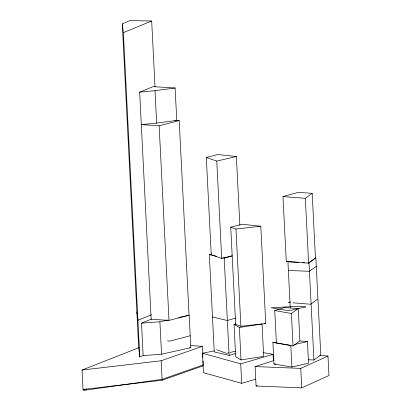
<?xml version="1.0" encoding="UTF-8"?>
<svg xmlns="http://www.w3.org/2000/svg" width="411" height="411" viewBox="0 0 411 411"><rect width="100%" height="100%" fill="white"/><g stroke="black" fill="none" stroke-linecap="round" stroke-linejoin="round"><path stroke-width="0.62" d="M317.544 299.229L310.69 304.243L292.817 302.815M282.984 196.576L305.327 198.308L312.18 193.304L315.468 258.17L308.61 263.174L286.272 261.442L282.984 196.576L298.124 192.399L312.18 193.304M274.733 310.521L291.394 313.511L298.252 308.512L299.891 340.945L293.038 345.944L276.377 342.954L274.733 310.521L284.191 307.603L298.252 308.512M313.927 359.995L320.78 354.991L315.848 257.692L308.995 262.696L313.927 359.995L308.178 359.753M316.29 266.323L309.432 271.311L288.363 270.443M255.108 366.576L300.749 368.379L327.973 356.08L328.959 375.541L301.736 387.84L256.089 386.037L255.108 366.576L273.947 360.55M143.917 355.274L139.786 356.964L138.718 348.23L122.288 23.9L129.897 20.55L151.68 21.023L155.019 86.901M86.618 388.96L83.073 390.45L162.098 379.332L203.229 364.911M139.786 356.964L123.351 32.633L151.68 21.023M139.658 92.162L153.128 86.644L175.112 87.995L176.756 120.428L156.648 123.11L141.302 124.595L159.149 125.807L179.201 120.593L189.055 315.191L169.003 320.405L151.156 319.198L139.658 92.162L155.009 90.677L175.112 87.995M178.585 317.616L189.173 315.263L190.817 347.696L161.549 354.205L143.141 355.592L141.497 323.154L151.582 319.023M151.5 314.769L137.926 320.256L136.884 312.021M203.275 365.795L162.145 380.221L83.027 389.5L82.041 370.044L139.293 347.536M83.027 389.5L84.219 389.032M82.041 370.044L161.158 360.76L202.289 346.334L202.844 357.282M256.089 386.037L257.307 385.646M255.745 379.189L241.704 383.324L203.46 372.705L202.474 353.244L240.718 363.863L273.074 354.339L273.382 360.421M222.952 257.789L224.195 258.077L232.092 255.796M235.863 318.032L227.355 320.498L212.477 317.03M211.737 253.998L209.312 254.604L214.244 351.903L229.122 355.381L235.806 353.45M286.272 261.442L287.484 261.108M290.166 301.957L288.347 302.455L290.264 302.609M190.098 335.756L170.051 341.084L167.503 340.909M232.117 255.966L221.704 258.396L211.239 254.738L206.307 157.439L217.825 154.541L236.376 156.519L239.854 225.238M230.735 227.17L242.249 224.278L260.8 226.256L265.732 323.555L240.897 326.298L235.662 324.474L230.735 227.17L235.971 228.999L260.8 226.256M228.963 352.772L226.518 353.378L216.618 349.679M230.191 352.468L235.698 351.107M206.307 157.439L216.777 161.091L236.376 156.519M294.507 344.526L307.454 341.546L308.553 363.17L291.902 367.002L273.998 364.048L272.899 342.425L276.67 342.219M141.497 323.154L159.905 321.772L168.001 319.974M234.034 324.325L239.372 327.475L262.023 323.971L263.662 356.404L241.016 359.908L235.678 356.758L234.034 324.325L235.893 323.919M202.474 353.244L214.311 350.927M273.998 364.048L275.879 363.946M298.782 262.264L287.926 261.807L290.264 308.024M302.609 262.424L304.525 262.506M174.87 120.31L179.201 120.593M189.558 347.614L190.817 347.696M190.796 345.548L202.289 346.334M299.891 340.945L307.454 341.546M264.494 323.421L265.732 323.555M319.758 355.166L327.973 356.08M272.899 342.425L290.808 345.379L291.902 367.002M263.05 352.571L273.074 354.339M209.312 254.604L216.756 256.341M122.288 23.9L123.351 32.633M305.327 198.308L308.61 263.174M300.749 368.379L301.736 387.84M291.394 313.511L293.038 345.944M235.971 228.999L240.897 326.298M239.372 327.475L241.016 359.908M240.718 363.863L241.704 383.324M224.195 258.077L229.122 355.381M216.777 161.091L221.704 258.396M203.029 360.93L203.214 364.578M159.149 125.807L169.003 320.405M155.009 90.677L156.648 123.11M159.905 321.772L161.549 354.205M161.158 360.76L162.145 380.221M305.702 306.914L289.056 310.757L271.147 307.772L298.139 306.303L305.702 306.914"/></g></svg>
